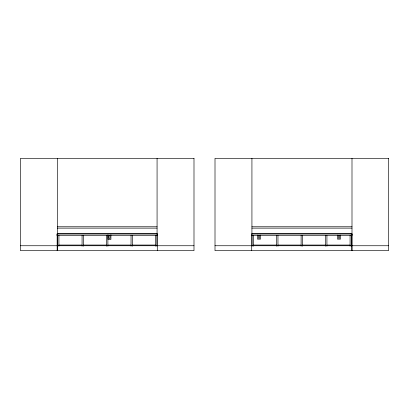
<?xml version="1.0" encoding="UTF-8"?>
<svg xmlns="http://www.w3.org/2000/svg" width="409" height="409" viewBox="0 0 409 409"><rect width="100%" height="100%" fill="white"/><g stroke="black" fill="none" stroke-linecap="round" stroke-linejoin="round"><path stroke-width="0.61" d="M57.372 226.765L157.071 226.765M251.929 226.765L351.996 226.765M57.372 228.13L157.071 228.13M251.929 228.13L351.996 228.13M57.372 233.595L157.071 233.595M251.929 233.595L351.628 233.595L351.628 234.04M58.927 245.042L82.076 245.042M83.405 245.042L106.555 245.042M107.884 245.042L131.038 245.042M132.368 245.042L155.517 245.042M253.483 245.042L276.632 245.042M277.962 245.042L301.116 245.042M302.445 245.042L325.595 245.042M326.924 245.042L350.073 245.042M20.45 245.743L193.994 245.743M215.006 245.743L351.847 245.743M351.996 245.743L388.55 245.743M351.996 158.344L351.996 250.656M351.847 235.369L351.847 250.656M351.403 235.369L351.403 246.198M351.183 233.595L351.183 234.04M350.073 235.369L350.073 246.198M340.477 235.098L340.477 239.137L337.522 239.137L337.522 235.098M326.924 235.369L326.924 246.198M325.595 235.369L325.595 246.198M302.445 235.369L302.445 246.198M301.116 235.369L301.116 246.198M277.962 235.369L277.962 246.198M276.632 235.369L276.632 246.198M260.497 235.098L260.497 239.137L257.542 239.137L257.542 235.098M253.483 235.369L253.483 246.198M252.373 233.595L252.373 234.04M252.154 235.369L252.154 246.198M251.929 158.344L251.929 234.26M251.709 235.369L251.709 250.656M157.291 235.369L157.291 250.656M157.071 158.344L157.071 234.26M156.846 235.369L156.846 246.198M156.627 233.595L156.627 234.04M155.517 235.369L155.517 246.198M132.368 235.369L132.368 246.198M131.038 235.369L131.038 246.198M110.916 234.776L110.916 239.393L107.961 239.393L107.961 234.776M107.884 235.369L107.884 246.198M106.555 235.369L106.555 246.198M83.405 235.369L83.405 246.198M82.076 235.369L82.076 246.198M58.927 235.369L58.927 246.198M57.817 233.595L57.817 234.04M57.597 235.369L57.597 246.198M57.372 158.344L57.372 250.656M57.153 235.369L57.153 250.656M193.994 158.344L20.45 158.344L20.45 250.656L193.994 250.656L193.994 158.344M388.55 158.344L215.006 158.344L215.006 250.656L388.55 250.656L388.55 158.344M157.588 234.04L56.856 234.04L56.856 235.369L157.588 235.369L157.588 234.04M352.144 234.04L251.412 234.04L251.412 235.369L352.144 235.369L352.144 234.04M259.613 235.441L258.432 235.441L258.432 238.212L259.613 238.212L259.613 235.441M339.588 235.441L338.407 235.441L338.407 238.212L339.588 238.212L339.588 235.441M110.026 235.702L108.845 235.702L108.845 238.473L110.026 238.473L110.026 235.702"/></g></svg>
